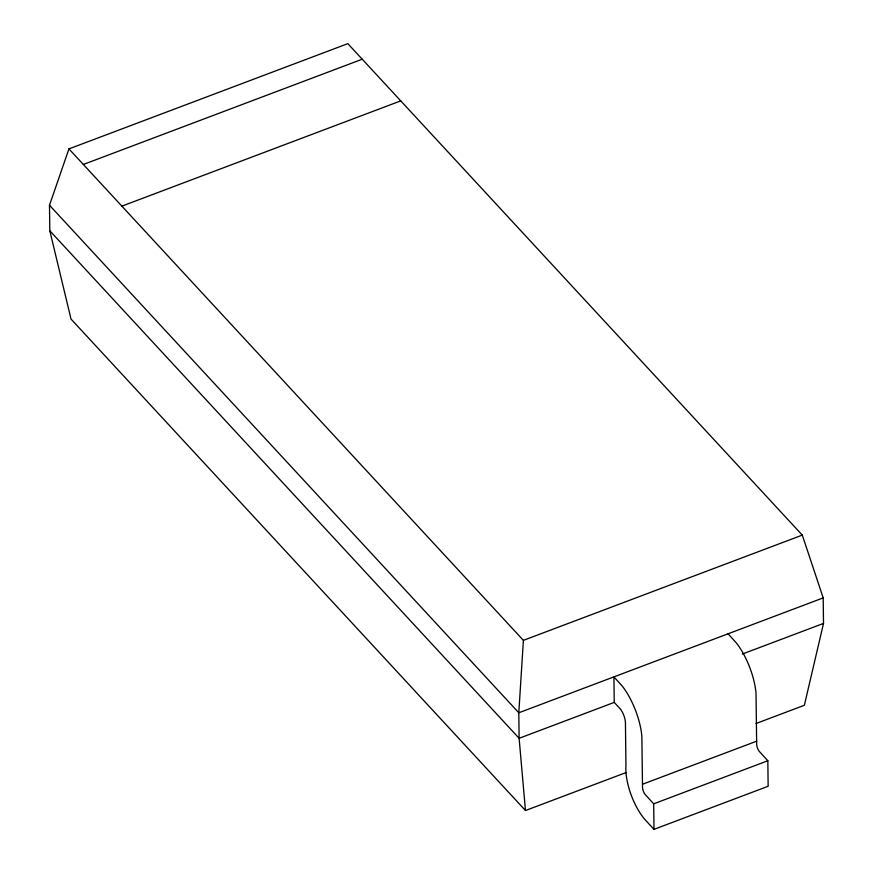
<?xml version="1.0" encoding="UTF-8"?>
<svg xmlns="http://www.w3.org/2000/svg" width="873" height="873" viewBox="0 0 873 873"><rect width="100%" height="100%" fill="white"/><g stroke="black" fill="none" stroke-linecap="round" stroke-linejoin="round"><path stroke-width="1.31" d="M653.997 829.35L645.78 820.467A38.881 14.928 69.3 0 1 625.952 765.446L625.439 722.899A11.011 4.234 69.3 0 0 619.786 708.396L614.243 702.394L613.926 676.87L622.373 686.243A44.119 16.947 69.3 0 1 641.862 736.277L642.517 787.326A5.762 2.215 69.3 0 0 645.06 794.386L653.681 803.826L653.997 829.35L768.142 786.267L767.836 760.743L759.204 751.304A5.762 2.215 69.3 0 1 756.662 744.243L756.018 693.195A44.119 16.947 69.3 0 0 736.528 643.161L728.071 633.787M755.974 723.531L804.36 705.275L823.512 623.42L823.195 597.896L802.287 535.105L347.836 43.65L68.945 148.901L523.396 640.356L518.802 712.772L519.119 738.296L525.47 810.526L626.072 772.561M525.47 810.526L71.029 319.071L49.805 230.756L49.488 205.231L68.945 148.901M83.339 164.473L362.23 59.211M121.871 206.137L400.762 100.875M523.396 640.356L802.287 535.105M823.195 597.896L518.802 712.772L49.488 205.231M614.243 702.394L519.119 738.296L49.805 230.756M742.334 654.052L823.512 623.42M642.604 784.227L756.749 741.144M653.681 803.826L767.836 760.743"/></g></svg>
